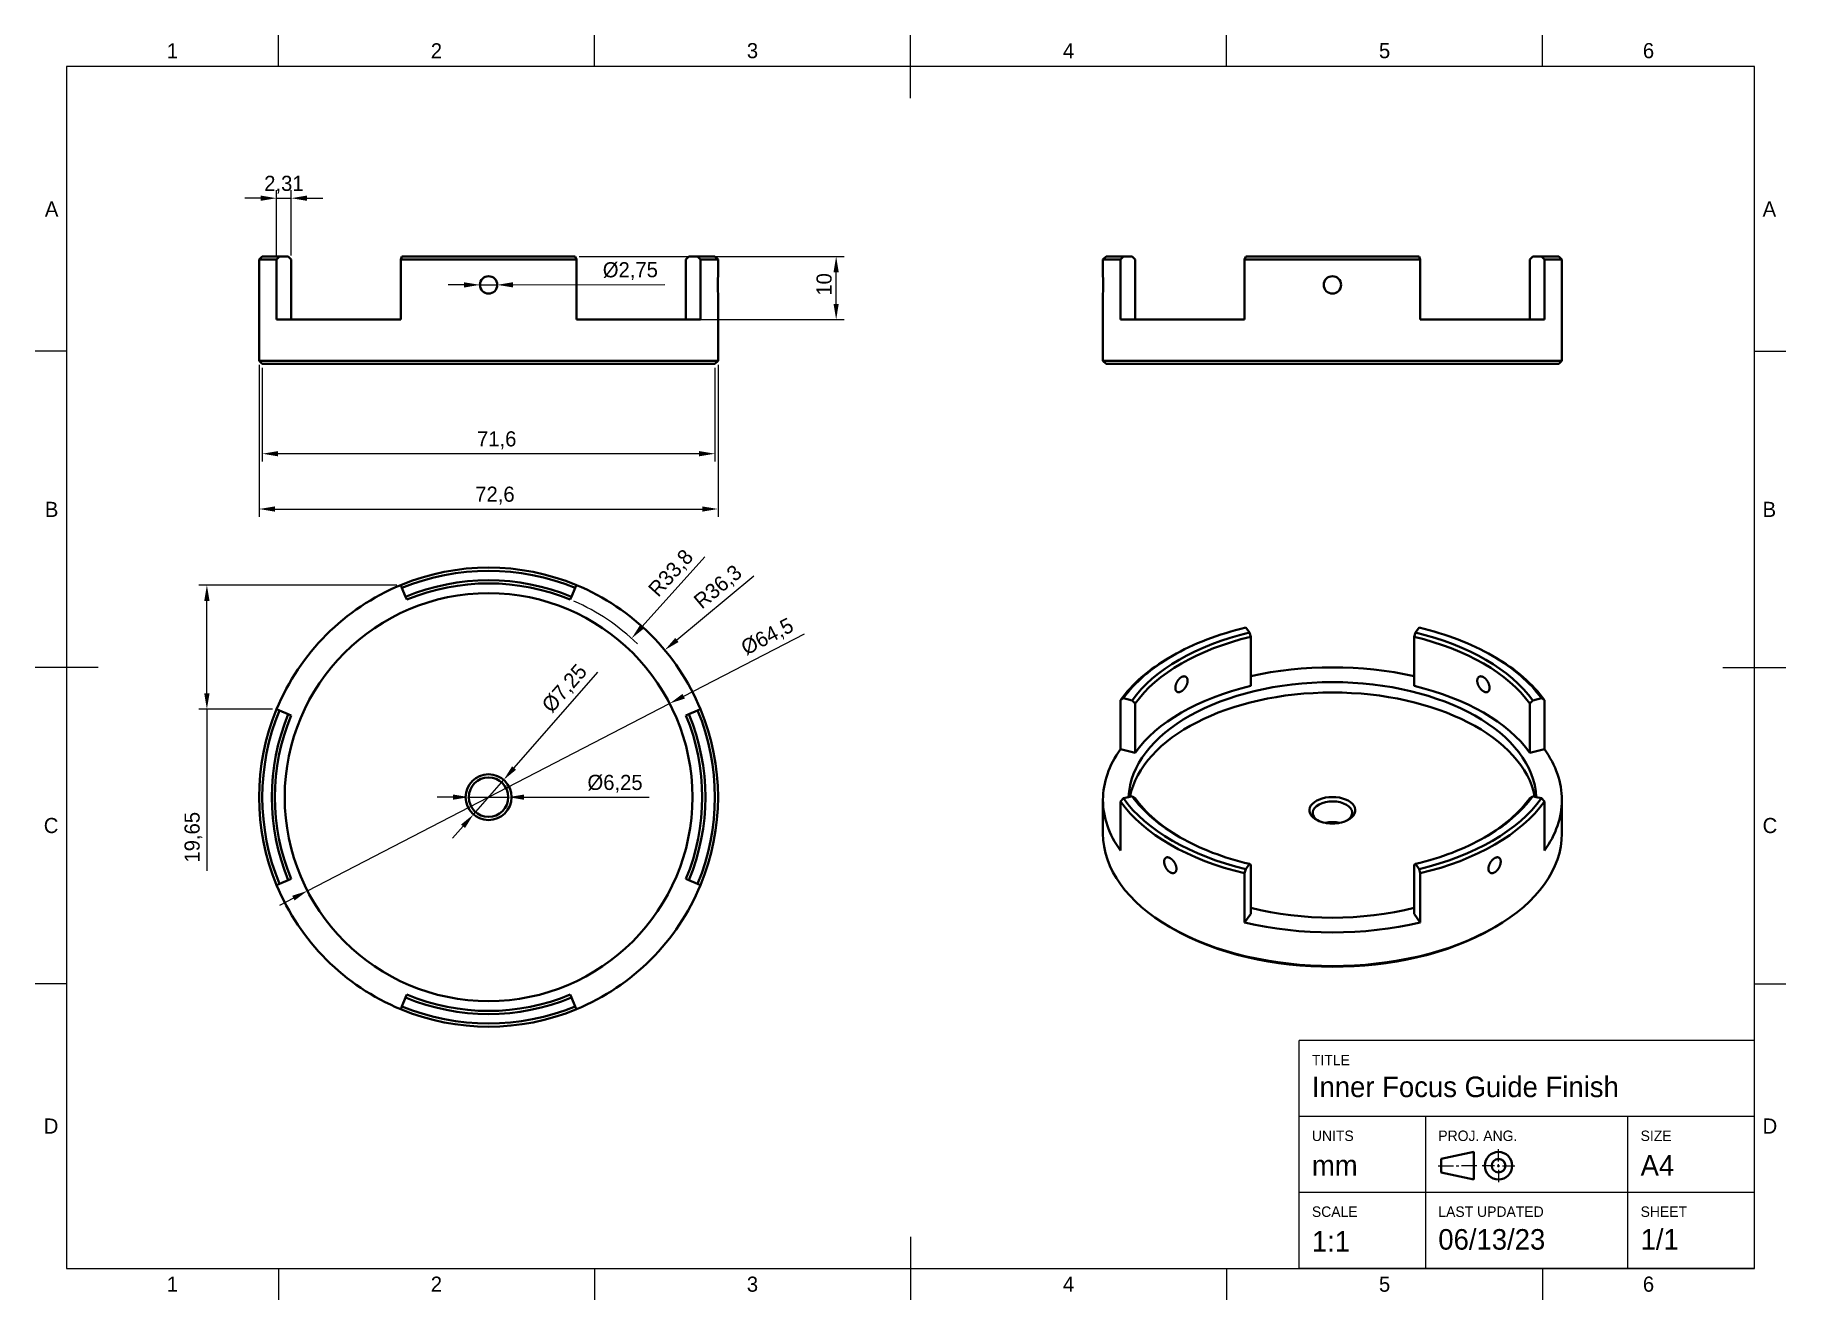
# Model space of a CAD drawing. Header units: millimetres. Extents: x 15 to 292, y 5 to 205.
import ezdxf

# ---------------------------------------------------------------- set-up
doc = ezdxf.new("R2010")
doc.units = ezdxf.units.MM
for name, color, linetype in [('Annotations', 7, 'Continuous'), ('Border', 7, 'Continuous'), ('Geometries', 7, 'Continuous')]:
    doc.layers.add(name, color=color, linetype=linetype)
doc.styles.add('Shapr0', font='txt', dxfattribs={"height": 2.3925})
doc.styles.add('Shapr1', font='txt', dxfattribs={"height": 2.3925})
doc.styles.add('Shapr2', font='txt', dxfattribs={"height": 2.3925})
doc.styles.add('Shapr4', font='txt', dxfattribs={"height": 2.3925})
doc.dimstyles.new('ISO-25', dxfattribs={"dimtxt": 2.5, "dimasz": 2.5, "dimexe": 1.25, "dimexo": 0.625, "dimtad": 1, "dimtxsty": 'Standard', "dimcen": 2.5, "dimadec": 0, "dimazin": 0, "dimtfac": 1, "dimtmove": 0, "dimatfit": 3, "dimfxl": 1, "dimarcsym": 0})

# ---------------------------------------------------------------- blocks, each defined once
blk = doc.blocks.new('*D2')
at = {"layer": 'Annotations', "color": 0, "linetype": 'Continuous', "lineweight": 15}
for p, q in [((90.78, 89.11), (104.06, 104.28)), ((84.36, 81.77), (89.14, 87.23)), ((82.72, 79.89), (81.07, 78.01))]:
    blk.add_line(p, q, dxfattribs=at)
at = {"layer": 'Annotations', "color": 0}
for points in [[(90.47, 89.38), (91.1, 88.83), (89.14, 87.23)], [(83.03, 79.62), (82.4, 80.17), (84.36, 81.77)]]:
    blk.add_solid(points, dxfattribs=at)
at = {"layer": 'Defpoints', "color": 0}
for p in [(89.14, 87.23), (84.36, 81.77)]:
    blk.add_point(p, dxfattribs=at)
at = {"layer": 'Annotations', "color": 0, "lineweight": 15, "insert": (98.89, 101.59), "char_height": 2.3925, "attachment_point": 5, "rotation": 48.8048, "style": 'Shapr4'}
blk.add_mtext('\\A1;%%c7,25', dxfattribs=at)
blk = doc.blocks.new('*D3')
at = {"layer": 'Annotations', "color": 0, "linetype": 'Continuous', "lineweight": 15}
for p, q in [((81.13, 84.5), (78.63, 84.51)), ((83.63, 84.5), (89.87, 84.5)), ((92.37, 84.5), (112.18, 84.48))]:
    blk.add_line(p, q, dxfattribs=at)
at = {"layer": 'Annotations', "color": 0}
for points in [[(81.12, 84.09), (81.13, 84.92), (83.63, 84.5)], [(92.38, 84.91), (92.37, 84.08), (89.87, 84.5)]]:
    blk.add_solid(points, dxfattribs=at)
at = {"layer": 'Defpoints', "color": 0}
for p in [(83.63, 84.5), (89.87, 84.5)]:
    blk.add_point(p, dxfattribs=at)
at = {"layer": 'Annotations', "color": 0, "lineweight": 15, "insert": (106.76, 86.61), "char_height": 2.3925, "attachment_point": 5, "rotation": 359.9583, "style": 'Shapr4'}
blk.add_mtext('\\A1;%%c6,25', dxfattribs=at)
blk = doc.blocks.new('*D4')
at = {"layer": 'Annotations', "color": 0, "linetype": 'Continuous', "lineweight": 15}
for p, q in [((117.62, 100.46), (136.72, 110.34)), ((58.1, 69.69), (115.4, 99.31)), ((55.88, 68.54), (53.66, 67.39))]:
    blk.add_line(p, q, dxfattribs=at)
at = {"layer": 'Annotations', "color": 0}
for points in [[(117.43, 100.83), (117.81, 100.09), (115.4, 99.31)], [(56.07, 68.17), (55.69, 68.91), (58.1, 69.69)]]:
    blk.add_solid(points, dxfattribs=at)
at = {"layer": 'Defpoints', "color": 0}
for p in [(115.4, 99.31), (58.1, 69.69)]:
    blk.add_point(p, dxfattribs=at)
at = {"layer": 'Annotations', "color": 0, "lineweight": 15, "insert": (130.92, 109.74), "char_height": 2.3925, "attachment_point": 5, "rotation": 27.3463, "style": 'Shapr4'}
blk.add_mtext('\\A1;%%c64,5', dxfattribs=at)
blk = doc.blocks.new('*D5')
at = {"layer": 'Annotations', "color": 0, "linetype": 'Continuous', "lineweight": 15}
for p, q in [((50.45, 152.88), (50.45, 128.81)), ((123.05, 152.88), (123.05, 128.81)), ((52.95, 130.06), (120.55, 130.06))]:
    blk.add_line(p, q, dxfattribs=at)
at = {"layer": 'Annotations', "color": 0}
for points in [[(52.95, 130.47), (52.95, 129.64), (50.45, 130.06)], [(120.55, 129.64), (120.55, 130.47), (123.05, 130.06)]]:
    blk.add_solid(points, dxfattribs=at)
at = {"layer": 'Defpoints', "color": 0}
for p in [(50.45, 153.5), (123.05, 153.5), (123.05, 130.06)]:
    blk.add_point(p, dxfattribs=at)
at = {"layer": 'Annotations', "color": 0, "lineweight": 15, "insert": (87.76, 132.18), "char_height": 2.393, "attachment_point": 5, "style": 'Shapr2'}
blk.add_mtext('\\A1;72,6', dxfattribs=at)
blk = doc.blocks.new('*D6')
at = {"layer": 'Annotations', "color": 0, "linetype": 'Continuous', "lineweight": 15}
for p, q in [((50.95, 152.38), (50.95, 137.55)), ((122.55, 152.38), (122.55, 137.55)), ((120.05, 138.8), (53.45, 138.8))]:
    blk.add_line(p, q, dxfattribs=at)
at = {"layer": 'Annotations', "color": 0}
for points in [[(53.45, 139.22), (53.45, 138.39), (50.95, 138.8)], [(120.05, 138.39), (120.05, 139.22), (122.55, 138.8)]]:
    blk.add_solid(points, dxfattribs=at)
at = {"layer": 'Defpoints', "color": 0}
for p in [(50.95, 153), (122.55, 153), (50.95, 138.8)]:
    blk.add_point(p, dxfattribs=at)
at = {"layer": 'Annotations', "color": 0, "lineweight": 15, "insert": (88.04, 140.93), "char_height": 2.393, "attachment_point": 5, "style": 'Shapr2'}
blk.add_mtext('\\A1;71,6', dxfattribs=at)
blk = doc.blocks.new('*D7')
at = {"layer": 'Annotations', "color": 0, "linetype": 'Continuous', "lineweight": 15}
for p, q in [((101.08, 170), (142.99, 170)), ((141.74, 162.5), (141.74, 167.5)), ((101.27, 160), (142.99, 160))]:
    blk.add_line(p, q, dxfattribs=at)
at = {"layer": 'Annotations', "color": 0}
for points in [[(142.15, 167.5), (141.32, 167.5), (141.74, 170)], [(141.32, 162.5), (142.15, 162.5), (141.74, 160)]]:
    blk.add_solid(points, dxfattribs=at)
at = {"layer": 'Defpoints', "color": 0}
for p in [(100.45, 170), (141.74, 170), (100.64, 160)]:
    blk.add_point(p, dxfattribs=at)
at = {"layer": 'Annotations', "color": 0, "lineweight": 15, "insert": (139.84, 165.57), "char_height": 2.393, "attachment_point": 5, "rotation": 90, "style": 'Shapr2'}
blk.add_mtext('\\A1;10', dxfattribs=at)
blk = doc.blocks.new('*D8')
at = {"layer": 'Annotations', "color": 0, "linetype": 'Continuous', "lineweight": 15}
for p, q in [((82.88, 165.49), (80.38, 165.49)), ((85.38, 165.5), (88.12, 165.5)), ((90.62, 165.51), (114.62, 165.56))]:
    blk.add_line(p, q, dxfattribs=at)
at = {"layer": 'Annotations', "color": 0}
for points in [[(82.88, 165.08), (82.87, 165.91), (85.38, 165.5)], [(90.62, 165.92), (90.63, 165.09), (88.12, 165.5)]]:
    blk.add_solid(points, dxfattribs=at)
at = {"layer": 'Defpoints', "color": 0}
for p in [(85.38, 165.5), (88.12, 165.5)]:
    blk.add_point(p, dxfattribs=at)
at = {"layer": 'Annotations', "color": 0, "lineweight": 15, "insert": (109.18, 167.67), "char_height": 2.3925, "attachment_point": 5, "rotation": 0.119, "style": 'Shapr2'}
blk.add_mtext('\\A1;%%c2,75', dxfattribs=at)
blk = doc.blocks.new('*D9')
at = {"layer": 'Annotations', "color": 0, "linetype": 'Continuous', "lineweight": 15}
for p, q in [((53.21, 170.12), (53.21, 180.45)), ((55.52, 170.12), (55.52, 180.45)), ((50.71, 179.2), (48.21, 179.2)), ((53.21, 179.2), (55.52, 179.2)), ((58.02, 179.2), (60.52, 179.2))]:
    blk.add_line(p, q, dxfattribs=at)
at = {"layer": 'Annotations', "color": 0}
for points in [[(50.71, 178.79), (50.71, 179.62), (53.21, 179.2)], [(58.02, 179.62), (58.02, 178.79), (55.52, 179.2)]]:
    blk.add_solid(points, dxfattribs=at)
at = {"layer": 'Defpoints', "color": 0}
for p in [(55.52, 179.2), (53.21, 169.5), (55.52, 169.5)]:
    blk.add_point(p, dxfattribs=at)
at = {"layer": 'Annotations', "color": 0, "lineweight": 15, "insert": (54.37, 181.33), "char_height": 2.393, "attachment_point": 5, "style": 'Shapr2'}
blk.add_mtext('\\A1;2,31', dxfattribs=at)
blk = doc.blocks.new('*D10')
at = {"layer": 'Annotations', "color": 0, "linetype": 'Continuous', "lineweight": 15}
blk.add_line((111.05, 111.47), (120.97, 122.48), dxfattribs=at)
at = {"layer": 'Annotations', "color": 0, "lineweight": 15}
blk.add_arc((86.75, 84.5), 33.8, 45.8582, 66.4405, dxfattribs=at)
at = {"layer": 'Annotations', "color": 0}
blk.add_solid([(110.74, 111.75), (111.36, 111.19), (109.38, 109.61)], dxfattribs=at)
at = {"layer": 'Defpoints', "color": 0}
for p in [(109.38, 109.61), (86.75, 84.5)]:
    blk.add_point(p, dxfattribs=at)
at = {"layer": 'Annotations', "color": 0, "lineweight": 15, "insert": (115.72, 119.82), "char_height": 2.393, "attachment_point": 5, "rotation": 47.9772, "style": 'Shapr4'}
blk.add_mtext('\\A1;R33,8', dxfattribs=at)
blk = doc.blocks.new('*D11')
at = {"layer": 'Annotations', "color": 0, "linetype": 'Continuous', "lineweight": 15}
blk.add_line((116.54, 109.35), (128.71, 119.5), dxfattribs=at)
at = {"layer": 'Annotations', "color": 0}
blk.add_solid([(116.28, 109.67), (116.81, 109.03), (114.62, 107.75)], dxfattribs=at)
at = {"layer": 'Defpoints', "color": 0}
for p in [(114.62, 107.75), (86.75, 84.5)]:
    blk.add_point(p, dxfattribs=at)
at = {"layer": 'Annotations', "color": 0, "lineweight": 15, "insert": (123.14, 117.62), "char_height": 2.393, "attachment_point": 5, "rotation": 39.8346, "style": 'Shapr4'}
blk.add_mtext('\\A1;R36,3', dxfattribs=at)
blk = doc.blocks.new('*D12')
at = {"layer": 'Annotations', "color": 0, "linetype": 'Continuous', "lineweight": 15}
for p, q in [((72.23, 118.04), (40.94, 118.04)), ((42.19, 100.89), (42.19, 115.54)), ((52.59, 98.39), (40.94, 98.39)), ((42.19, 98.39), (42.19, 72.85))]:
    blk.add_line(p, q, dxfattribs=at)
at = {"layer": 'Annotations', "color": 0}
for points in [[(42.61, 115.54), (41.77, 115.54), (42.19, 118.04)], [(41.77, 100.89), (42.61, 100.89), (42.19, 98.39)]]:
    blk.add_solid(points, dxfattribs=at)
at = {"layer": 'Defpoints', "color": 0}
for p in [(42.19, 118.04), (72.86, 118.04), (53.21, 98.39)]:
    blk.add_point(p, dxfattribs=at)
at = {"layer": 'Annotations', "color": 0, "lineweight": 15, "insert": (40.07, 78.16), "char_height": 2.393, "attachment_point": 5, "rotation": 90, "style": 'Shapr4'}
blk.add_mtext('\\A1;19,65', dxfattribs=at)
blk = doc.blocks.new('*U13')
at = {"layer": 'Border', "linetype": 'Continuous', "lineweight": 15}
for p, q in [((287, 46), (215, 46)), ((215, 10), (215, 46)), ((287, 10), (287, 46)), ((287, 34), (215, 34)), ((235, 10), (235, 34)), ((267, 10), (267, 34)), ((246.53, 26.88), (246.53, 28.83)), ((237, 26.23), (239.38, 26.23)), ((239.82, 26.23), (240.25, 26.23)), ((243.07, 26.23), (240.68, 26.23)), ((245.88, 26.23), (243.93, 26.23)), ((246.32, 26.23), (246.75, 26.23)), ((246.53, 26.02), (246.53, 26.45)), ((246.53, 25.58), (246.53, 23.63)), ((247.18, 26.23), (249.13, 26.23)), ((287, 22), (215, 22)), ((287, 10), (215, 10))]:
    blk.add_line(p, q, dxfattribs=at)
at = {"layer": 'Border', "linetype": 'Continuous', "lineweight": 40}
for p, q in [((237.43, 27.32), (242.63, 28.4)), ((242.63, 28.4), (242.63, 24.07)), ((237.43, 27.32), (237.43, 25.15)), ((237.43, 25.15), (242.63, 24.07))]:
    blk.add_line(p, q, dxfattribs=at)
for radius in [2.17, 1.08]:
    blk.add_circle((246.53, 26.23), radius, dxfattribs=at)

msp = doc.modelspace()

# ---------------------------------------------------------------- linework, layer by layer
at = {"layer": 'Border', "linetype": 'Continuous', "lineweight": 15}
for p, q in [((53.5, 200), (53.5, 205)), ((103.5, 200), (103.5, 205)), ((153.5, 195), (153.5, 205)), ((203.5, 200), (203.5, 205)), ((253.5, 200), (253.5, 205)), ((287, 200), (20, 200)), ((20, 200), (20, 10)), ((287, 10), (287, 200)), ((20, 155), (15, 155)), ((287, 155), (292, 155)), ((25, 105), (15, 105)), ((282, 105), (292, 105)), ((20, 55), (15, 55)), ((287, 55), (292, 55)), ((153.5, 15), (153.5, 5)), ((20, 10), (287, 10)), ((53.5, 10), (53.5, 5)), ((103.5, 10), (103.5, 5)), ((203.5, 10), (203.5, 5)), ((253.5, 10), (253.5, 5))]:
    msp.add_line(p, q, dxfattribs=at)
at = {"layer": 'Geometries', "linetype": 'Continuous', "lineweight": 40}
for p, q in [((50.95, 170), (50.45, 169.5)), ((50.45, 169.5), (50.45, 166.875)), ((53.213, 169.5), (50.45, 169.5)), ((50.95, 170), (53.675, 170)), ((53.675, 170), (53.213, 169.5)), ((53.213, 160), (53.213, 169.5)), ((55.061, 170), (53.675, 170)), ((55.523, 169.5), (55.061, 170)), ((55.523, 169.5), (55.523, 160)), ((73.05, 170), (72.859, 169.5)), ((72.859, 160), (72.859, 169.5)), ((100.641, 169.5), (72.859, 169.5)), ((73.05, 170), (100.45, 170)), ((100.45, 170), (100.641, 169.5)), ((100.641, 160), (100.641, 169.5)), ((117.977, 169.5), (118.439, 170)), ((117.977, 169.5), (117.977, 160)), ((118.439, 170), (119.825, 170)), ((119.825, 170), (120.287, 169.5)), ((119.825, 170), (122.55, 170)), ((120.287, 160), (120.287, 169.5)), ((123.05, 169.5), (120.287, 169.5)), ((123.05, 169.5), (122.55, 170)), ((123.05, 169.5), (123.05, 166.875)), ((184.45, 170), (183.95, 169.5)), ((183.95, 169.5), (183.95, 166.875)), ((186.713, 169.5), (183.95, 169.5)), ((184.45, 170), (187.175, 170)), ((187.175, 170), (186.713, 169.5)), ((186.713, 160), (186.713, 169.5)), ((188.561, 170), (187.175, 170)), ((189.023, 169.5), (188.561, 170)), ((189.023, 169.5), (189.023, 160)), ((206.55, 170), (206.359, 169.5)), ((206.359, 160), (206.359, 169.5)), ((234.141, 169.5), (206.359, 169.5)), ((206.55, 170), (233.95, 170)), ((233.95, 170), (234.141, 169.5)), ((234.141, 160), (234.141, 169.5)), ((251.477, 169.5), (251.939, 170)), ((251.477, 169.5), (251.477, 160)), ((251.939, 170), (253.325, 170)), ((253.325, 170), (253.787, 169.5)), ((253.325, 170), (256.05, 170)), ((253.787, 160), (253.787, 169.5)), ((256.55, 169.5), (253.787, 169.5)), ((256.55, 169.5), (256.05, 170)), ((256.55, 169.5), (256.55, 166.875)), ((50.45, 164.125), (50.45, 153.5)), ((50.476, 165.503), (50.476, 165.5)), ((50.476, 165.5), (50.476, 165.488)), ((123.05, 164.125), (123.05, 153.5)), ((183.95, 164.125), (183.95, 153.5)), ((256.55, 164.125), (256.55, 153.5)), ((53.213, 160), (55.523, 160)), ((55.523, 160), (72.859, 160)), ((100.641, 160), (117.977, 160)), ((117.977, 160), (120.287, 160)), ((186.713, 160), (189.023, 160)), ((189.023, 160), (206.359, 160)), ((234.141, 160), (251.477, 160)), ((251.477, 160), (253.787, 160)), ((50.45, 153.5), (50.95, 153)), ((50.45, 153.5), (123.05, 153.5)), ((122.55, 153), (50.95, 153)), ((123.05, 153.5), (122.55, 153)), ((183.95, 153.5), (184.45, 153)), ((183.95, 153.5), (256.55, 153.5)), ((256.05, 153), (184.45, 153)), ((256.55, 153.5), (256.05, 153)), ((73.05, 117.575), (72.859, 118.037)), ((73.624, 116.189), (73.05, 117.575)), ((99.876, 116.189), (100.45, 117.575)), ((100.45, 117.575), (100.641, 118.037)), ((73.815, 115.727), (73.624, 116.189)), ((99.685, 115.727), (99.876, 116.189)), ((207.124, 110.523), (206.55, 111.323)), ((233.376, 110.523), (233.95, 111.323)), ((207.315, 109.848), (207.124, 110.523)), ((207.315, 109.848), (207.315, 103.644)), ((233.185, 109.848), (233.376, 110.523)), ((233.185, 109.848), (233.185, 103.644)), ((194.936, 106.842), (194.582, 106.638)), ((245.918, 106.638), (245.564, 106.842)), ((207.315, 103.644), (207.315, 102.091)), ((233.185, 103.644), (233.185, 102.091)), ((187.175, 100.137), (186.713, 99.839)), ((186.713, 92.082), (186.713, 99.839)), ((188.561, 99.805), (187.175, 100.137)), ((189.023, 99.286), (188.561, 99.805)), ((251.477, 99.286), (251.939, 99.805)), ((251.939, 99.805), (253.325, 100.137)), ((253.325, 100.137), (253.787, 99.839)), ((253.787, 92.082), (253.787, 99.839)), ((53.675, 98.2), (53.213, 98.391)), ((55.061, 97.626), (53.675, 98.2)), ((55.523, 97.435), (55.061, 97.626)), ((117.977, 97.435), (118.439, 97.626)), ((118.439, 97.626), (119.825, 98.2)), ((119.825, 98.2), (120.287, 98.391)), ((189.023, 99.286), (189.023, 91.53)), ((251.477, 99.286), (251.477, 91.53)), ((189.023, 91.53), (186.713, 92.082)), ((251.477, 91.53), (253.787, 92.082)), ((183.95, 84.062), (183.95, 78.755)), ((187.175, 84.317), (186.713, 83.798)), ((186.713, 76.042), (186.713, 83.798)), ((188.01, 84.517), (187.175, 84.317)), ((188.213, 84.565), (188.01, 84.517)), ((188.561, 84.649), (188.213, 84.565)), ((189.023, 84.351), (188.561, 84.649)), ((251.477, 84.351), (251.939, 84.649)), ((251.939, 84.649), (252.287, 84.565)), ((252.287, 84.565), (252.49, 84.517)), ((252.49, 84.517), (253.325, 84.317)), ((253.325, 84.317), (253.787, 83.798)), ((253.787, 76.042), (253.787, 83.798)), ((256.55, 84.062), (256.55, 78.755)), ((206.55, 73.131), (206.359, 72.456)), ((206.359, 64.699), (206.359, 72.456)), ((207.124, 73.931), (206.55, 73.131)), ((207.315, 73.79), (207.124, 73.931)), ((207.315, 73.79), (207.315, 67.006)), ((233.185, 73.79), (233.376, 73.931)), ((233.185, 73.79), (233.185, 67.006)), ((233.376, 73.931), (233.95, 73.131)), ((233.95, 73.131), (234.141, 72.456)), ((234.141, 64.699), (234.141, 72.456)), ((53.675, 70.8), (53.213, 70.609)), ((55.061, 71.374), (53.675, 70.8)), ((55.523, 71.565), (55.061, 71.374)), ((117.977, 71.565), (118.439, 71.374)), ((118.439, 71.374), (119.825, 70.8)), ((119.825, 70.8), (120.287, 70.609)), ((207.315, 67.006), (207.315, 66.033)), ((233.185, 67.006), (233.185, 66.033)), ((194.582, 63.935), (194.936, 63.731)), ((207.315, 66.033), (206.359, 64.699)), ((233.185, 66.033), (234.141, 64.699)), ((245.918, 63.935), (245.564, 63.731)), ((73.624, 52.811), (73.05, 51.425)), ((73.815, 53.273), (73.624, 52.811)), ((99.685, 53.273), (99.876, 52.811)), ((99.876, 52.811), (100.45, 51.425)), ((73.05, 51.425), (72.859, 50.963)), ((100.45, 51.425), (100.641, 50.963))]:
    msp.add_line(p, q, dxfattribs=at)
at = {"layer": 'Geometries', "linetype": 'Continuous', "lineweight": 40, "flags": 128}
for points in [[(195.672, 101.155), (195.67, 101.156), (195.654, 101.166), (195.639, 101.176), (195.625, 101.187), (195.611, 101.198), (195.597, 101.21), (195.584, 101.222), (195.572, 101.234), (195.56, 101.247), (195.549, 101.261), (195.538, 101.275), (195.527, 101.289), (195.517, 101.304), (195.507, 101.32), (195.497, 101.336), (195.488, 101.353), (195.479, 101.371), (195.47, 101.389), (195.462, 101.409), (195.454, 101.428), (195.447, 101.448), (195.441, 101.468), (195.435, 101.488), (195.429, 101.508), (195.424, 101.529), (195.419, 101.55), (195.415, 101.572), (195.411, 101.594), (195.408, 101.616), (195.405, 101.639), (195.403, 101.662), (195.401, 101.687), (195.399, 101.712), (195.398, 101.738), (195.397, 101.763), (195.397, 101.789), (195.398, 101.814), (195.399, 101.84), (195.4, 101.865), (195.402, 101.891), (195.404, 101.917), (195.407, 101.944), (195.41, 101.97), (195.413, 101.997), (195.417, 102.024), (195.422, 102.051), (195.427, 102.079), (195.433, 102.108), (195.439, 102.137), (195.446, 102.166), (195.453, 102.195), (195.46, 102.223), (195.468, 102.25), (195.476, 102.278), (195.484, 102.306), (195.493, 102.334), (195.503, 102.362), (195.512, 102.39), (195.523, 102.418), (195.533, 102.446), (195.544, 102.474), (195.556, 102.503), (195.568, 102.532), (195.581, 102.561), (195.594, 102.59), (195.608, 102.619), (195.621, 102.646), (195.635, 102.673), (195.649, 102.7), (195.663, 102.727), (195.678, 102.753), (195.693, 102.78), (195.709, 102.806), (195.724, 102.832), (195.74, 102.858), (195.757, 102.883), (195.774, 102.91), (195.792, 102.936), (195.81, 102.962), (195.828, 102.987), (195.847, 103.012), (195.865, 103.036), (195.884, 103.059), (195.902, 103.082), (195.921, 103.105), (195.94, 103.127), (195.959, 103.149), (195.979, 103.17), (195.998, 103.191), (196.018, 103.212), (196.038, 103.232), (196.059, 103.252), (196.081, 103.273), (196.102, 103.292), (196.124, 103.311), (196.146, 103.33), (196.166, 103.347), (196.186, 103.363), (196.206, 103.378), (196.226, 103.393), (196.246, 103.408), (196.267, 103.422), (196.288, 103.436), (196.308, 103.449), (196.329, 103.462), (196.35, 103.474)], [(197.047, 103.537), (197.062, 103.527), (197.077, 103.518), (197.092, 103.507), (197.107, 103.496), (197.121, 103.484), (197.135, 103.472), (197.149, 103.458), (197.163, 103.444), (197.176, 103.43), (197.188, 103.415), (197.2, 103.4), (197.211, 103.384), (197.222, 103.368), (197.232, 103.352), (197.242, 103.335), (197.251, 103.317), (197.26, 103.3), (197.269, 103.281), (197.277, 103.262), (197.285, 103.243), (197.292, 103.222), (197.299, 103.201), (197.306, 103.18), (197.312, 103.158), (197.317, 103.135), (197.322, 103.113), (197.326, 103.091), (197.33, 103.069), (197.333, 103.046), (197.336, 103.023), (197.338, 102.999), (197.34, 102.975), (197.341, 102.951), (197.342, 102.927), (197.342, 102.902), (197.342, 102.876), (197.341, 102.849), (197.339, 102.823), (197.338, 102.795), (197.335, 102.768), (197.332, 102.742), (197.329, 102.716), (197.325, 102.689), (197.321, 102.663), (197.316, 102.636), (197.311, 102.609), (197.305, 102.582), (197.299, 102.555), (197.292, 102.528), (197.285, 102.5), (197.277, 102.472), (197.269, 102.443), (197.26, 102.414), (197.25, 102.385), (197.24, 102.356), (197.23, 102.328), (197.22, 102.301), (197.209, 102.273), (197.198, 102.246), (197.186, 102.218), (197.174, 102.191), (197.161, 102.164), (197.149, 102.137), (197.135, 102.11), (197.122, 102.083), (197.107, 102.055), (197.092, 102.027), (197.076, 101.999), (197.06, 101.971), (197.044, 101.944), (197.028, 101.918), (197.012, 101.892), (196.995, 101.866), (196.979, 101.841), (196.961, 101.816), (196.944, 101.791), (196.926, 101.767), (196.908, 101.743), (196.89, 101.719), (196.872, 101.695), (196.852, 101.67), (196.832, 101.646), (196.812, 101.623), (196.791, 101.599), (196.771, 101.576), (196.751, 101.555), (196.731, 101.534), (196.711, 101.513), (196.69, 101.493), (196.67, 101.473), (196.649, 101.453), (196.628, 101.434), (196.607, 101.416), (196.586, 101.397), (196.565, 101.38), (196.543, 101.362), (196.52, 101.344), (196.498, 101.327), (196.476, 101.31), (196.453, 101.294), (196.431, 101.28), (196.41, 101.266), (196.388, 101.252), (196.367, 101.239), (196.345, 101.226), (196.324, 101.214), (196.303, 101.203), (196.281, 101.192), (196.26, 101.181), (196.239, 101.172), (196.216, 101.162), (196.194, 101.153), (196.172, 101.144), (196.15, 101.137), (196.128, 101.129), (196.107, 101.123), (196.087, 101.118), (196.067, 101.113), (196.046, 101.108), (196.026, 101.104), (196.006, 101.101), (195.987, 101.098), (195.967, 101.096), (195.948, 101.095), (195.929, 101.094), (195.909, 101.094), (195.889, 101.094), (195.87, 101.096), (195.851, 101.097), (195.832, 101.1), (195.815, 101.103), (195.797, 101.106), (195.78, 101.111), (195.764, 101.115), (195.747, 101.121), (195.731, 101.127), (195.715, 101.133), (195.7, 101.14), (195.684, 101.148), (195.672, 101.155)], [(196.35, 103.474), (196.371, 103.486), (196.393, 103.498), (196.414, 103.509), (196.436, 103.519), (196.457, 103.529), (196.479, 103.538), (196.5, 103.547), (196.521, 103.555), (196.543, 103.562), (196.564, 103.569), (196.586, 103.576), (196.608, 103.582), (196.63, 103.587), (196.652, 103.592), (196.674, 103.595), (196.694, 103.598), (196.714, 103.601), (196.735, 103.603), (196.755, 103.604), (196.774, 103.604), (196.794, 103.604), (196.813, 103.604), (196.833, 103.602), (196.852, 103.6), (196.87, 103.598), (196.89, 103.595), (196.909, 103.59), (196.928, 103.586), (196.946, 103.58), (196.965, 103.574), (196.982, 103.568), (196.998, 103.561), (197.015, 103.554), (197.031, 103.545), (197.047, 103.537), (197.047, 103.537)], [(244.828, 101.155), (244.813, 101.147), (244.798, 101.139), (244.782, 101.132), (244.767, 101.126), (244.75, 101.12), (244.733, 101.114), (244.715, 101.109), (244.697, 101.105), (244.679, 101.102), (244.66, 101.099), (244.642, 101.097), (244.624, 101.095), (244.606, 101.094), (244.587, 101.094), (244.568, 101.094), (244.549, 101.095), (244.53, 101.097), (244.51, 101.099), (244.49, 101.102), (244.47, 101.105), (244.449, 101.109), (244.428, 101.114), (244.406, 101.119), (244.385, 101.125), (244.363, 101.132), (244.342, 101.139), (244.321, 101.147), (244.3, 101.155), (244.279, 101.164), (244.258, 101.173), (244.236, 101.183), (244.215, 101.194), (244.194, 101.205), (244.172, 101.216), (244.151, 101.228), (244.128, 101.242), (244.106, 101.256), (244.083, 101.27), (244.06, 101.285), (244.038, 101.301), (244.016, 101.316), (243.995, 101.332), (243.974, 101.348), (243.952, 101.365), (243.931, 101.383), (243.91, 101.4), (243.889, 101.419), (243.868, 101.437), (243.848, 101.456), (243.827, 101.476), (243.805, 101.497), (243.784, 101.518), (243.763, 101.54), (243.742, 101.563), (243.721, 101.585), (243.702, 101.607), (243.682, 101.63), (243.663, 101.652), (243.644, 101.675), (243.625, 101.699), (243.607, 101.722), (243.589, 101.746), (243.571, 101.771), (243.553, 101.795), (243.536, 101.82), (243.518, 101.846), (243.5, 101.873), (243.483, 101.9), (243.466, 101.927), (243.45, 101.954), (243.434, 101.98), (243.419, 102.007), (243.404, 102.033), (243.39, 102.06), (243.376, 102.087), (243.363, 102.114), (243.349, 102.141), (243.337, 102.168), (243.324, 102.195), (243.312, 102.223), (243.3, 102.252), (243.288, 102.281), (243.277, 102.309), (243.266, 102.338), (243.256, 102.367), (243.247, 102.395), (243.238, 102.422), (243.229, 102.45), (243.221, 102.477), (243.214, 102.505), (243.207, 102.532), (243.2, 102.559), (243.194, 102.587), (243.188, 102.614), (243.183, 102.641), (243.178, 102.669), (243.174, 102.697), (243.17, 102.724), (243.167, 102.752), (243.164, 102.779), (243.162, 102.805), (243.16, 102.831), (243.159, 102.856), (243.158, 102.881), (243.158, 102.906), (243.159, 102.931), (243.159, 102.955), (243.161, 102.979), (243.163, 103.003), (243.165, 103.027), (243.168, 103.051), (243.171, 103.075), (243.175, 103.098), (243.18, 103.122), (243.185, 103.144), (243.19, 103.165), (243.196, 103.186), (243.203, 103.207), (243.209, 103.227), (243.217, 103.246), (243.224, 103.265), (243.232, 103.284), (243.241, 103.302), (243.25, 103.32), (243.26, 103.338), (243.27, 103.355), (243.281, 103.372), (243.292, 103.389), (243.304, 103.405), (243.317, 103.421), (243.329, 103.435), (243.341, 103.448), (243.354, 103.462), (243.368, 103.474), (243.381, 103.486), (243.396, 103.498), (243.41, 103.509), (243.425, 103.519), (243.44, 103.529), (243.453, 103.537)], [(243.453, 103.537), (243.456, 103.538), (243.472, 103.547), (243.489, 103.556), (243.507, 103.563), (243.524, 103.57), (243.542, 103.577), (243.56, 103.582), (243.578, 103.587), (243.596, 103.592), (243.614, 103.595), (243.633, 103.598), (243.651, 103.601), (243.67, 103.603), (243.69, 103.604), (243.709, 103.604), (243.729, 103.604), (243.75, 103.604), (243.771, 103.602), (243.792, 103.6), (243.813, 103.597), (243.835, 103.594), (243.856, 103.59), (243.877, 103.585), (243.897, 103.58), (243.918, 103.575), (243.94, 103.568), (243.961, 103.561), (243.982, 103.554), (244.003, 103.546), (244.025, 103.537), (244.046, 103.527), (244.069, 103.517), (244.092, 103.506), (244.114, 103.494), (244.137, 103.482), (244.159, 103.469), (244.181, 103.456), (244.202, 103.442), (244.224, 103.428), (244.245, 103.414), (244.266, 103.399), (244.287, 103.383), (244.309, 103.367), (244.33, 103.35), (244.35, 103.333), (244.371, 103.316), (244.393, 103.297), (244.415, 103.277), (244.436, 103.257), (244.457, 103.236), (244.478, 103.215), (244.498, 103.195), (244.518, 103.174), (244.537, 103.153), (244.556, 103.131), (244.575, 103.109), (244.594, 103.086), (244.613, 103.064), (244.631, 103.04), (244.649, 103.017), (244.667, 102.993), (244.686, 102.968), (244.704, 102.942), (244.722, 102.916), (244.739, 102.889), (244.756, 102.863), (244.773, 102.837), (244.788, 102.811), (244.804, 102.785), (244.819, 102.759), (244.834, 102.732), (244.848, 102.705), (244.862, 102.678), (244.876, 102.651), (244.889, 102.624), (244.902, 102.597), (244.916, 102.568), (244.929, 102.539), (244.941, 102.51), (244.953, 102.48), (244.965, 102.451), (244.975, 102.423), (244.986, 102.395), (244.996, 102.367), (245.005, 102.339), (245.014, 102.311), (245.023, 102.283), (245.031, 102.256), (245.039, 102.228), (245.046, 102.2), (245.053, 102.172), (245.06, 102.143), (245.066, 102.114), (245.072, 102.085), (245.077, 102.057), (245.082, 102.028), (245.086, 102.003), (245.089, 101.977), (245.092, 101.952), (245.095, 101.927), (245.097, 101.902), (245.099, 101.877), (245.101, 101.852), (245.102, 101.827), (245.102, 101.803), (245.103, 101.779)], [(245.103, 101.779), (245.102, 101.754), (245.102, 101.73), (245.101, 101.706), (245.099, 101.682), (245.097, 101.658), (245.095, 101.635), (245.092, 101.613), (245.088, 101.59), (245.084, 101.568), (245.08, 101.547), (245.075, 101.525), (245.07, 101.503), (245.064, 101.481), (245.057, 101.46), (245.05, 101.44), (245.043, 101.421), (245.036, 101.403), (245.028, 101.385), (245.019, 101.367), (245.011, 101.35), (245.001, 101.334), (244.992, 101.318), (244.982, 101.302), (244.971, 101.287), (244.961, 101.272), (244.949, 101.258), (244.937, 101.244), (244.924, 101.23), (244.911, 101.217), (244.898, 101.205), (244.884, 101.194), (244.871, 101.183), (244.857, 101.173), (244.843, 101.164), (244.828, 101.155), (244.828, 101.155)], [(195.279, 72.548), (195.263, 72.539), (195.247, 72.531), (195.231, 72.524), (195.214, 72.517), (195.197, 72.51), (195.179, 72.504), (195.16, 72.499), (195.141, 72.494), (195.122, 72.49), (195.103, 72.487), (195.084, 72.484), (195.065, 72.482), (195.046, 72.481), (195.027, 72.48), (195.007, 72.48), (194.987, 72.481), (194.967, 72.482), (194.947, 72.484), (194.927, 72.486), (194.906, 72.489), (194.885, 72.493), (194.863, 72.498), (194.841, 72.503), (194.819, 72.509), (194.797, 72.515), (194.775, 72.522), (194.754, 72.529), (194.733, 72.538), (194.711, 72.546), (194.69, 72.555), (194.669, 72.565), (194.647, 72.576), (194.626, 72.587), (194.604, 72.598), (194.583, 72.61), (194.56, 72.624), (194.537, 72.638), (194.515, 72.652), (194.492, 72.667), (194.47, 72.683), (194.449, 72.699), (194.428, 72.715), (194.407, 72.731), (194.386, 72.748), (194.365, 72.766), (194.344, 72.784), (194.324, 72.802), (194.303, 72.821), (194.283, 72.84), (194.263, 72.86), (194.242, 72.881), (194.221, 72.903), (194.201, 72.926), (194.18, 72.948), (194.16, 72.971), (194.141, 72.994), (194.123, 73.016), (194.104, 73.04), (194.086, 73.063), (194.068, 73.087), (194.05, 73.111), (194.033, 73.135), (194.016, 73.16), (193.999, 73.185), (193.983, 73.21), (193.965, 73.237), (193.949, 73.264), (193.932, 73.292), (193.916, 73.319), (193.901, 73.347), (193.886, 73.374), (193.872, 73.401), (193.858, 73.428), (193.845, 73.455), (193.831, 73.482), (193.819, 73.51), (193.806, 73.537), (193.794, 73.565), (193.783, 73.593), (193.771, 73.621), (193.76, 73.65), (193.749, 73.679), (193.738, 73.709), (193.728, 73.738), (193.719, 73.767), (193.71, 73.795), (193.702, 73.823), (193.694, 73.851), (193.687, 73.879), (193.68, 73.906), (193.673, 73.934), (193.667, 73.962), (193.661, 73.989), (193.656, 74.016), (193.651, 74.043), (193.647, 74.072), (193.643, 74.1), (193.639, 74.128), (193.636, 74.156), (193.633, 74.183), (193.631, 74.209), (193.63, 74.235), (193.629, 74.26), (193.628, 74.285), (193.628, 74.31), (193.629, 74.335), (193.629, 74.359), (193.631, 74.383), (193.632, 74.407), (193.634, 74.43), (193.637, 74.454), (193.64, 74.478), (193.644, 74.502), (193.648, 74.525), (193.653, 74.547), (193.658, 74.568), (193.663, 74.589), (193.669, 74.609), (193.676, 74.629), (193.682, 74.648), (193.689, 74.667), (193.697, 74.685), (193.705, 74.703), (193.714, 74.72), (193.722, 74.737), (193.732, 74.755), (193.742, 74.771), (193.753, 74.788), (193.764, 74.803), (193.776, 74.818), (193.787, 74.832), (193.799, 74.845), (193.811, 74.858), (193.824, 74.87), (193.836, 74.882), (193.85, 74.893), (193.863, 74.903), (193.877, 74.913), (193.892, 74.922), (193.904, 74.929)], [(193.904, 74.929), (193.906, 74.931), (193.922, 74.939), (193.938, 74.947), (193.955, 74.955), (193.972, 74.961), (193.989, 74.967), (194.006, 74.972), (194.023, 74.977), (194.04, 74.98), (194.057, 74.984), (194.075, 74.986), (194.093, 74.988), (194.111, 74.99), (194.13, 74.99), (194.149, 74.991), (194.168, 74.99), (194.188, 74.989), (194.208, 74.987), (194.229, 74.985), (194.25, 74.982), (194.271, 74.978), (194.291, 74.974), (194.311, 74.969), (194.332, 74.964), (194.353, 74.958), (194.373, 74.951), (194.394, 74.944), (194.415, 74.936), (194.436, 74.928), (194.458, 74.919), (194.479, 74.909), (194.501, 74.899), (194.524, 74.888), (194.546, 74.876), (194.569, 74.863), (194.591, 74.85), (194.613, 74.838), (194.634, 74.824), (194.656, 74.81), (194.677, 74.796), (194.699, 74.781), (194.72, 74.765), (194.742, 74.749), (194.763, 74.733), (194.784, 74.716), (194.805, 74.698), (194.827, 74.68), (194.849, 74.66), (194.871, 74.641), (194.893, 74.62), (194.915, 74.6), (194.935, 74.579), (194.955, 74.559), (194.975, 74.538), (194.995, 74.517), (195.015, 74.495), (195.034, 74.473), (195.054, 74.45), (195.073, 74.428), (195.092, 74.404), (195.11, 74.381), (195.129, 74.356), (195.148, 74.331), (195.167, 74.305), (195.186, 74.279), (195.204, 74.253), (195.221, 74.228), (195.237, 74.202), (195.254, 74.177), (195.269, 74.151), (195.285, 74.125), (195.3, 74.098), (195.315, 74.072), (195.33, 74.045), (195.344, 74.019), (195.358, 73.992), (195.372, 73.963), (195.386, 73.935), (195.399, 73.906), (195.412, 73.877), (195.425, 73.849), (195.436, 73.821), (195.447, 73.794), (195.457, 73.766), (195.468, 73.739), (195.477, 73.711), (195.486, 73.683), (195.495, 73.656), (195.504, 73.628), (195.511, 73.601), (195.519, 73.573), (195.526, 73.545), (195.533, 73.516), (195.539, 73.488), (195.545, 73.459), (195.55, 73.431), (195.554, 73.405), (195.558, 73.38), (195.562, 73.355), (195.564, 73.33), (195.567, 73.305), (195.569, 73.28), (195.571, 73.255), (195.572, 73.231), (195.572, 73.207), (195.573, 73.183)], [(245.221, 72.548), (245.218, 72.549), (245.202, 72.559), (245.187, 72.57), (245.171, 72.581), (245.156, 72.593), (245.142, 72.605), (245.128, 72.618), (245.115, 72.631), (245.102, 72.644), (245.09, 72.658), (245.078, 72.673), (245.067, 72.688), (245.056, 72.703), (245.045, 72.719), (245.035, 72.736), (245.025, 72.753), (245.015, 72.771), (245.006, 72.79), (244.997, 72.81), (244.989, 72.83), (244.981, 72.85), (244.974, 72.87), (244.968, 72.89), (244.962, 72.911), (244.956, 72.932), (244.951, 72.953), (244.946, 72.975), (244.942, 72.997), (244.939, 73.02), (244.936, 73.043), (244.933, 73.066), (244.931, 73.091), (244.929, 73.116), (244.928, 73.142), (244.927, 73.167), (244.927, 73.193), (244.928, 73.218), (244.929, 73.244), (244.93, 73.269), (244.932, 73.295), (244.935, 73.321), (244.937, 73.347), (244.941, 73.373), (244.945, 73.4), (244.949, 73.427), (244.954, 73.453), (244.96, 73.482), (244.966, 73.51), (244.972, 73.539), (244.98, 73.568), (244.987, 73.596), (244.995, 73.624), (245.003, 73.651), (245.012, 73.679), (245.021, 73.706), (245.031, 73.734), (245.041, 73.761), (245.051, 73.789), (245.062, 73.816), (245.073, 73.844), (245.085, 73.871), (245.098, 73.9), (245.111, 73.929), (245.125, 73.957), (245.139, 73.986), (245.153, 74.014), (245.167, 74.041), (245.182, 74.067), (245.197, 74.094), (245.212, 74.12), (245.228, 74.146), (245.244, 74.172), (245.26, 74.198), (245.276, 74.223), (245.293, 74.249), (245.31, 74.274), (245.329, 74.3), (245.347, 74.325), (245.366, 74.351), (245.386, 74.376), (245.405, 74.4), (245.424, 74.424), (245.443, 74.446), (245.462, 74.469), (245.482, 74.491), (245.501, 74.513), (245.521, 74.534), (245.541, 74.555), (245.562, 74.576), (245.582, 74.596), (245.603, 74.616), (245.624, 74.636), (245.646, 74.656), (245.668, 74.676), (245.69, 74.695), (245.713, 74.713), (245.733, 74.729), (245.753, 74.745), (245.773, 74.761), (245.794, 74.775), (245.814, 74.79), (245.835, 74.804), (245.856, 74.818), (245.876, 74.831), (245.897, 74.844), (245.918, 74.856)], [(246.596, 74.929), (246.611, 74.921), (246.625, 74.911), (246.639, 74.901), (246.652, 74.891), (246.666, 74.88), (246.679, 74.867), (246.692, 74.855), (246.705, 74.841), (246.717, 74.827), (246.729, 74.812), (246.74, 74.798), (246.75, 74.783), (246.76, 74.767), (246.77, 74.751), (246.779, 74.735), (246.788, 74.717), (246.796, 74.7), (246.804, 74.682), (246.812, 74.663), (246.819, 74.644), (246.826, 74.624), (246.832, 74.603), (246.838, 74.582), (246.844, 74.56), (246.849, 74.538), (246.853, 74.516), (246.857, 74.494), (246.861, 74.472), (246.864, 74.449), (246.866, 74.426), (246.868, 74.403), (246.87, 74.379), (246.871, 74.355), (246.872, 74.33), (246.872, 74.306), (246.872, 74.28), (246.871, 74.253), (246.87, 74.226), (246.868, 74.199), (246.866, 74.172), (246.863, 74.145), (246.86, 74.119), (246.856, 74.092), (246.852, 74.066), (246.848, 74.039), (246.843, 74.011), (246.838, 73.984), (246.832, 73.957), (246.826, 73.929), (246.819, 73.902), (246.812, 73.873), (246.804, 73.843), (246.796, 73.814), (246.787, 73.785), (246.777, 73.755), (246.768, 73.728), (246.758, 73.7), (246.748, 73.672), (246.738, 73.644), (246.727, 73.616), (246.716, 73.588), (246.704, 73.56), (246.692, 73.533), (246.679, 73.505), (246.667, 73.478), (246.653, 73.449), (246.638, 73.421), (246.624, 73.392), (246.609, 73.364), (246.593, 73.336), (246.578, 73.31), (246.563, 73.283), (246.547, 73.257), (246.531, 73.232), (246.515, 73.206), (246.498, 73.181), (246.481, 73.156), (246.464, 73.131), (246.447, 73.107), (246.429, 73.083), (246.41, 73.058), (246.391, 73.033), (246.371, 73.009), (246.352, 72.985), (246.332, 72.962), (246.312, 72.94), (246.293, 72.919), (246.273, 72.898), (246.254, 72.877), (246.234, 72.857), (246.214, 72.837), (246.193, 72.818), (246.173, 72.799), (246.152, 72.78), (246.131, 72.762), (246.109, 72.744), (246.087, 72.726), (246.065, 72.709), (246.043, 72.692), (246.021, 72.676), (245.999, 72.662), (245.978, 72.647), (245.956, 72.634), (245.935, 72.621), (245.914, 72.608), (245.892, 72.596), (245.871, 72.585), (245.849, 72.574), (245.828, 72.563), (245.806, 72.554), (245.784, 72.544), (245.761, 72.535), (245.739, 72.527), (245.716, 72.519), (245.694, 72.512), (245.673, 72.506), (245.652, 72.501), (245.631, 72.496), (245.611, 72.492), (245.59, 72.489), (245.57, 72.486), (245.549, 72.483), (245.529, 72.482), (245.509, 72.481), (245.49, 72.48), (245.469, 72.48), (245.449, 72.481), (245.429, 72.483), (245.409, 72.485), (245.389, 72.488), (245.371, 72.491), (245.353, 72.495), (245.335, 72.5), (245.317, 72.505), (245.3, 72.511), (245.283, 72.518), (245.267, 72.525), (245.25, 72.532), (245.234, 72.541), (245.221, 72.548)], [(245.918, 74.856), (245.939, 74.868), (245.961, 74.88), (245.982, 74.891), (246.004, 74.901), (246.025, 74.911), (246.046, 74.92), (246.067, 74.929), (246.088, 74.937), (246.109, 74.945), (246.13, 74.952), (246.152, 74.959), (246.174, 74.965), (246.195, 74.971), (246.217, 74.975), (246.238, 74.98), (246.258, 74.983), (246.277, 74.986), (246.297, 74.988), (246.316, 74.989), (246.335, 74.99), (246.354, 74.991), (246.373, 74.99), (246.392, 74.989), (246.41, 74.988), (246.428, 74.986), (246.446, 74.983), (246.465, 74.979), (246.483, 74.975), (246.501, 74.97), (246.518, 74.965), (246.534, 74.959), (246.55, 74.952), (246.566, 74.945), (246.581, 74.938), (246.596, 74.93), (246.596, 74.929)], [(195.573, 73.183), (195.572, 73.158), (195.572, 73.133), (195.57, 73.109), (195.569, 73.086), (195.567, 73.062), (195.564, 73.039), (195.561, 73.016), (195.557, 72.993), (195.553, 72.971), (195.548, 72.95), (195.543, 72.927), (195.537, 72.905), (195.53, 72.883), (195.523, 72.862), (195.516, 72.842), (195.508, 72.822), (195.5, 72.803), (195.492, 72.785), (195.483, 72.767), (195.473, 72.75), (195.464, 72.733), (195.453, 72.716), (195.443, 72.7), (195.431, 72.685), (195.42, 72.67), (195.407, 72.655), (195.394, 72.64), (195.381, 72.626), (195.367, 72.613), (195.353, 72.6), (195.339, 72.589), (195.324, 72.578), (195.31, 72.567), (195.294, 72.557), (195.279, 72.548), (195.279, 72.548)]]:
    msp.add_lwpolyline(points, dxfattribs=at)
at = {"layer": 'Geometries', "linetype": 'Continuous', "lineweight": 40}
for centre, radius in [((86.75, 165.5), 1.375), ((220.25, 165.5), 1.375), ((86.75, 84.5), 32.25), ((86.75, 84.5), 3.625), ((86.75, 84.5), 3.125)]:
    msp.add_circle(centre, radius, dxfattribs=at)
for centre, radius, start, end in [((14.151, 165.5), 36.325, 0.00579, 2.17007), ((159.324, 165.5), 36.3, 177.8292, 182.1708), ((147.676, 165.5), 36.3, 357.8292, 2.1708), ((292.824, 165.5), 36.3, 177.82921, 182.17079), ((14.151, 165.5), 36.325, 357.82993, 359.98012), ((86.75, 84.5), 36.3, 67.5, 112.5), ((86.75, 84.5), 35.8, 67.5, 112.5), ((86.75, 84.5), 36.3, 112.5, 157.5), ((86.75, 84.5), 34.3, 67.5, 112.5), ((86.75, 84.5), 33.8, 67.5, 112.5), ((86.75, 84.5), 36.3, 22.5, 67.5), ((86.75, 84.5), 36.3, 157.5, 202.5), ((86.75, 84.5), 35.8, 157.5, 202.5), ((86.75, 84.5), 34.3, 157.5, 202.5), ((86.75, 84.5), 33.8, 157.5, 202.5), ((86.75, 84.5), 33.8, 337.5, 22.5), ((86.75, 84.5), 34.3, 337.5, 22.5), ((86.75, 84.5), 35.8, 337.5, 22.5), ((86.75, 84.5), 36.3, 337.5, 22.5), ((86.75, 84.5), 36.3, 202.5, 247.5), ((86.75, 84.5), 36.3, 292.5, 337.5), ((86.75, 84.5), 34.3, 247.5, 292.5), ((86.75, 84.5), 33.8, 247.5, 292.5), ((86.75, 84.5), 36.3, 247.5, 292.5), ((86.75, 84.5), 35.8, 247.5, 292.5)]:
    msp.add_arc(centre, radius, start, end, dxfattribs=at)
for centre, major_axis, start_param, end_param in [((220.25, 92.227), (-35.8, 0), 5.1050881, 5.4977871), ((220.25, 92.227), (-35.8, 0), 3.9269908, 4.3196899), ((220.25, 92.227), (34.3, 0), 1.9634954, 2.7488936), ((220.25, 91.819), (-33.8, 0), 5.1050881, 5.8904862), ((220.25, 91.819), (-33.8, 0), 3.5342917, 4.3196899), ((220.25, 92.227), (34.3, 0), 0.3926991, 1.1780972), ((220.25, 91.819), (36.3, 0), 2.3561945, 2.7488936), ((220.25, 92.227), (-35.8, 0), 5.4977871, 5.8904862), ((220.25, 84.062), (-36.3, 0), 4.3480542, 5.0767238), ((220.25, 92.227), (-35.8, 0), 3.5342917, 3.9269908), ((220.25, 91.819), (36.3, 0), 0.3926991, 0.7853982), ((220.25, 84.062), (32.25, 0), 0.0244283, 3.1171644), ((220.25, 82.429), (-32.25, 0), 3.2565871, 6.1681909), ((220.25, 84.062), (-33.8, 0), 5.1050881, 5.8904862), ((220.25, 84.062), (-33.8, 0), 3.5342917, 4.3196899), ((220.25, 84.062), (-36.3, 0), 5.8904862, 6.2831853), ((220.25, 84.062), (-36.3, 0), 3.1415927, 3.5342917), ((220.25, 84.062), (-36.3, 0), 0, 0.3926991), ((220.25, 91.819), (36.3, 0), 3.5342917, 4.3196899), ((220.25, 92.227), (-35.8, 0), 0.3926991, 1.1780972), ((220.25, 92.227), (34.3, 0), 3.5342917, 3.9343063), ((220.25, 91.819), (-33.8, 0), 0.3926991, 0.7780288), ((220.25, 82.429), (3.625, 0), 5.4261992, 10.2817641), ((220.25, 82.021), (-3.125, 0), 3.9269908, 6.9914782), ((220.25, 82.021), (-3.125, 0), 2.4332997, 3.9269908), ((220.25, 92.227), (-35.8, 0), 1.9634954, 2.7488936), ((220.25, 91.819), (36.3, 0), 5.1050881, 5.8904862), ((220.25, 92.227), (34.3, 0), 5.4904717, 5.8904862), ((220.25, 91.819), (-33.8, 0), 2.3635639, 2.7488936), ((220.25, 84.062), (-36.3, 0), 2.7488936, 3.1415927), ((220.25, 82.429), (3.625, 0), 3.9985788, 4.3978422), ((220.25, 78.755), (3.125, 0), 1.203721, 1.9378717), ((220.25, 82.429), (3.625, 0), 4.3978422, 4.489757), ((220.25, 78.346), (-3.625, 0), 4.489757, 4.9350209), ((220.25, 82.429), (3.625, 0), 4.489757, 4.9350209), ((220.25, 82.429), (3.625, 0), 4.9350209, 5.0269357), ((220.25, 82.429), (3.625, 0), 5.0269357, 5.4261992), ((220.25, 78.755), (-36.3, 0), 0, 0.7853982), ((220.25, 92.227), (34.3, 0), 3.9343063, 4.3196899), ((220.25, 92.227), (34.3, 0), 5.1050881, 5.4904717), ((220.25, 78.755), (-36.3, 0), 2.3561945, 3.1415927), ((220.25, 84.062), (32.25, 0), 4.2996979, 5.1250801), ((220.25, 78.755), (-36.3, 0), 0.7853982, 2.3561945), ((220.25, 78.346), (35.8, 0), 3.9269908, 5.4977871), ((220.25, 84.062), (-36.3, 0), 1.1780972, 1.9634954)]:
    msp.add_ellipse(centre, major_axis=major_axis, ratio=0.5773503, start_param=start_param, end_param=end_param, dxfattribs=at)

# ---------------------------------------------------------------- block references
msp.add_blockref('*U13', (0, 0))

# ---------------------------------------------------------------- texts
at = {"layer": 'Border', "linetype": 'Continuous', "lineweight": 15, "char_height": 2.393, "width": 2.3925, "style": 'Shapr0'}
for s, insert, attachment_point in [('1', (36.75, 201.304), 8), ('2', (78.5, 201.304), 8), ('3', (128.5, 201.304), 8), ('4', (178.5, 201.304), 8), ('5', (228.5, 201.304), 8), ('6', (270.25, 201.304), 8), ('A', (18.696, 177.5), 6), ('A', (288.304, 177.5), 4), ('B', (18.696, 130), 6), ('B', (288.304, 130), 4), ('C', (18.696, 80), 6), ('C', (288.304, 80), 4), ('D', (18.696, 32.5), 6), ('D', (288.304, 32.5), 4), ('1', (36.75, 8.696), 2), ('2', (78.5, 8.696), 2), ('3', (128.5, 8.696), 2), ('4', (178.5, 8.696), 2), ('5', (228.5, 8.696), 2), ('6', (270.25, 8.696), 2)]:
    msp.add_mtext(s, dxfattribs=dict(at, insert=insert, attachment_point=attachment_point))
at = {"layer": 'Border', "linetype": 'Continuous', "lineweight": 15, "attachment_point": 1, "style": 'Shapr1'}
for s, insert, char_height in [('TITLE', (217, 43.75), 1.65), ('Inner Focus Guide Finish', (217, 40.32), 3.25), ('UNITS', (217, 31.783), 1.65), ('PROJ. ANG.', (237, 31.783), 1.65), ('SIZE', (269, 31.783), 1.65), ('A4', (269, 27.9), 3.25), ('mm', (217, 27.9), 3.25), ('SCALE', (217, 19.783), 1.65), ('LAST UPDATED', (237, 19.783), 1.65), ('SHEET', (269, 19.783), 1.65), ('1:1', (217, 15.9), 3.25), ('06/13/23', (237, 16.204), 3.25), ('1/1', (269, 16.204), 3.25)]:
    msp.add_mtext(s, dxfattribs=dict(at, insert=insert, char_height=char_height))

# ---------------------------------------------------------------- dimensions: what is measured, and where the dimension line sits
at = {"layer": 'Annotations', "linetype": 'Continuous', "lineweight": 15}
for base, p1, p2, angle, override, picture, middle in [((55.523, 179.205), (53.213, 169.5), (55.523, 169.5), 180, {"dimscale": 1, "dimgap": 0.7, "dimdec": 2, "dimlfac": 1, "dimrnd": 0.01, "dimzin": 8, "dimdsep": 44, "dimtxsty": 'Shapr2', "dimse1": 0, "dimse2": 0, "dimadec": 2, "dimtol": 0, "dimlim": 0, "dimtp": 0, "dimtm": 0, "dimtfac": 0.6, "dimtdec": 8, "dimfrac": 2, "dimtolj": 1, "dimlwd": 15, "dimlwe": 15}, '*D9', (54.368, 179.205)), ((141.737, 170), (100.641, 160), (100.45, 170), 90, {"dimscale": 1, "dimgap": 0.7, "dimdec": 2, "dimlfac": 1, "dimrnd": 0.01, "dimzin": 8, "dimdsep": 44, "dimtxsty": 'Shapr2', "dimse1": 0, "dimse2": 0, "dimadec": 2, "dimtol": 0, "dimlim": 0, "dimtp": 0, "dimtm": 0, "dimtfac": 0.6, "dimtdec": 8, "dimfrac": 2, "dimtolj": 1, "dimlwd": 15, "dimlwe": 15}, '*D7', (141.737, 165.574)), ((42.191, 118.037), (53.213, 98.391), (72.859, 118.037), 90, {"dimscale": 1, "dimgap": 0.7, "dimdec": 2, "dimlfac": 1, "dimrnd": 0.01, "dimzin": 8, "dimdsep": 44, "dimtxsty": 'Shapr4', "dimse1": 0, "dimse2": 0, "dimadec": 2, "dimtol": 0, "dimlim": 0, "dimtp": 0, "dimtm": 0, "dimtfac": 0.6, "dimtdec": 8, "dimfrac": 2, "dimtolj": 1, "dimlwd": 15, "dimlwe": 15}, '*D12', (42.191, 78.16))]:
    dim = msp.add_linear_dim(base=base, p1=p1, p2=p2, angle=angle, dimstyle='ISO-25', override=override, dxfattribs=at)
    dim.commit()
    dim.dimension.update_dxf_attribs({"geometry": picture, "text_midpoint": middle, "dimtype": 160})
for p1, p2, override, picture, middle in [((85.375, 165.497), (88.125, 165.503), {"dimscale": 1, "dimgap": 0.7, "dimdec": 2, "dimlfac": 1, "dimrnd": 0.01, "dimzin": 8, "dimdsep": 44, "dimtxsty": 'Shapr2', "dimcen": 2.5, "dimadec": 2, "dimtol": 0, "dimlim": 0, "dimtp": 0, "dimtm": 0, "dimtfac": 0.6, "dimtdec": 8, "dimtofl": 1, "dimfrac": 2, "dimtolj": 1, "dimlwd": 15, "dimlwe": 15}, '*D8', (109.187, 165.547)), ((58.104, 69.685), (115.396, 99.315), {"dimscale": 1, "dimgap": 0.7, "dimdec": 2, "dimlfac": 1, "dimrnd": 0.01, "dimzin": 8, "dimdsep": 44, "dimtxsty": 'Shapr4', "dimcen": 2.5, "dimadec": 2, "dimtol": 0, "dimlim": 0, "dimtp": 0, "dimtm": 0, "dimtfac": 0.6, "dimtdec": 8, "dimtofl": 1, "dimfrac": 2, "dimtolj": 1, "dimlwd": 15, "dimlwe": 15}, '*D4', (131.899, 107.849)), ((84.362, 81.772), (89.138, 87.228), {"dimscale": 1, "dimgap": 0.7, "dimdec": 2, "dimlfac": 1, "dimrnd": 0.01, "dimzin": 8, "dimdsep": 44, "dimtxsty": 'Shapr4', "dimcen": 2.5, "dimadec": 2, "dimtol": 0, "dimlim": 0, "dimtp": 0, "dimtm": 0, "dimtfac": 0.6, "dimtdec": 8, "dimtofl": 1, "dimfrac": 2, "dimtolj": 1, "dimlwd": 15, "dimlwe": 15}, '*D2', (100.485, 100.192)), ((83.625, 84.502), (89.875, 84.498), {"dimscale": 1, "dimgap": 0.7, "dimdec": 2, "dimlfac": 1, "dimrnd": 0.01, "dimzin": 8, "dimdsep": 44, "dimtxsty": 'Shapr4', "dimcen": 2.5, "dimadec": 2, "dimtol": 0, "dimlim": 0, "dimtp": 0, "dimtm": 0, "dimtfac": 0.6, "dimtdec": 8, "dimtofl": 1, "dimfrac": 2, "dimtolj": 1, "dimlwd": 15, "dimlwe": 15}, '*D3', (106.756, 84.485))]:
    dim = msp.add_diameter_dim_2p(p1=p1, p2=p2, dimstyle='ISO-25', override=override, dxfattribs=at)
    dim.commit()
    dim.dimension.update_dxf_attribs({"geometry": picture, "text_midpoint": middle, "dimtype": 163})
for base, p1, p2, picture, middle in [((123.05, 130.055), (50.45, 153.5), (123.05, 153.5), '*D5', (87.756, 130.055)), ((50.95, 138.804), (122.55, 153), (50.95, 153), '*D6', (88.038, 138.804))]:
    dim = msp.add_linear_dim(base=base, p1=p1, p2=p2, dimstyle='ISO-25', override={"dimscale": 1, "dimgap": 0.7, "dimdec": 2, "dimlfac": 1, "dimrnd": 0.01, "dimzin": 8, "dimdsep": 44, "dimtxsty": 'Shapr2', "dimse1": 0, "dimse2": 0, "dimadec": 2, "dimtol": 0, "dimlim": 0, "dimtp": 0, "dimtm": 0, "dimtfac": 0.6, "dimtdec": 8, "dimfrac": 2, "dimtolj": 1, "dimlwd": 15, "dimlwe": 15}, dxfattribs=at)
    dim.commit()
    dim.dimension.update_dxf_attribs({"geometry": picture, "text_midpoint": middle, "dimtype": 160})
for mpoint, picture, middle in [((109.377, 109.609), '*D10', (117.298, 118.4)), ((114.625, 107.753), '*D11', (124.5, 115.991))]:
    dim = msp.add_radius_dim(center=(86.75, 84.5), mpoint=mpoint, dimstyle='ISO-25', override={"dimscale": 1, "dimgap": 0.7, "dimdec": 2, "dimlfac": 1, "dimrnd": 0.01, "dimzin": 8, "dimdsep": 44, "dimtxsty": 'Shapr4', "dimcen": 0, "dimadec": 2, "dimtol": 0, "dimlim": 0, "dimtp": 0, "dimtm": 0, "dimtfac": 0.6, "dimtdec": 8, "dimtofl": 0, "dimfrac": 2, "dimtolj": 1, "dimlwd": 15, "dimlwe": 15}, dxfattribs=at)
    dim.commit()
    dim.dimension.update_dxf_attribs({"geometry": picture, "text_midpoint": middle, "dimtype": 164})

doc.saveas('drawing.dxf')
